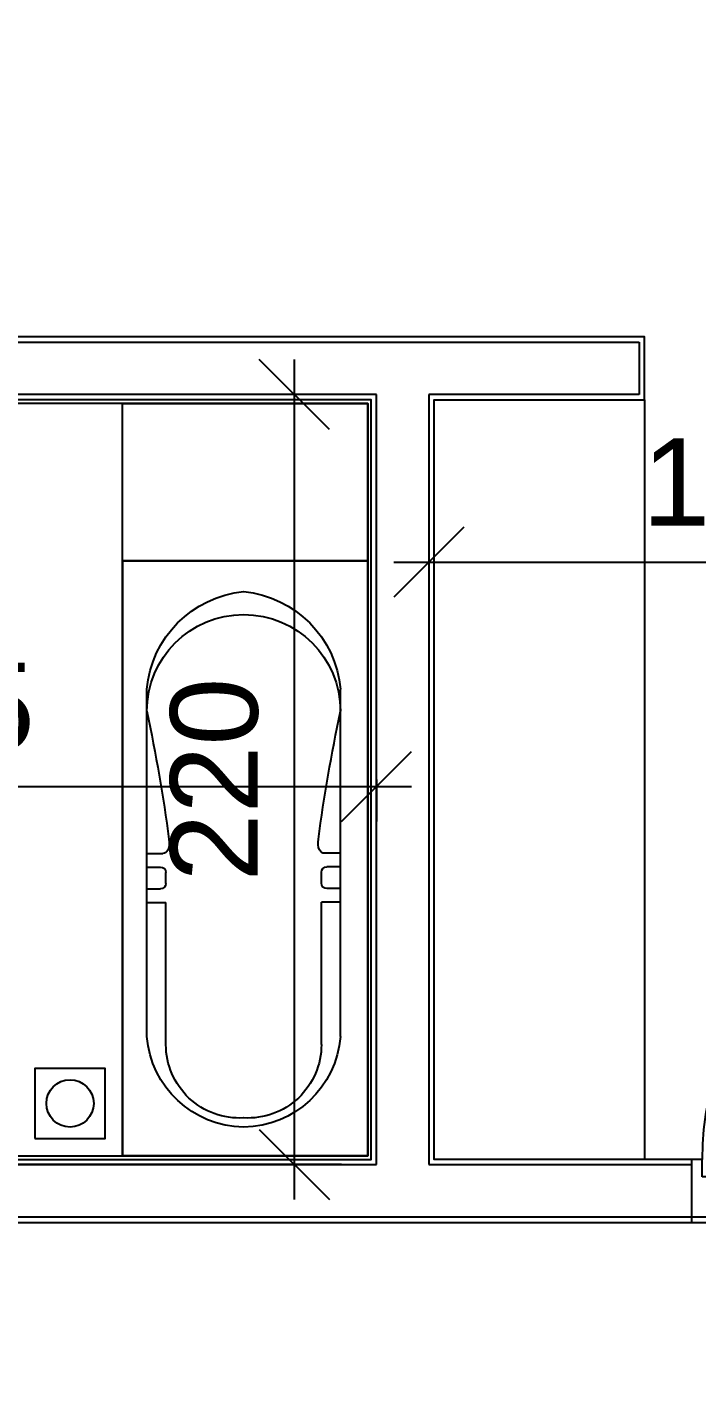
# Model space of a CAD drawing. Extents: x -0.9 to 45.6, y -8.7 to 61.5.
# Drawn here: x 6.881 to 8.793, y 48.927 to 52.8 of the extents above; entities that cross this region are included whole.
import ezdxf

# ---------------------------------------------------------------- set-up
doc = ezdxf.new("R2010")
doc.units = 0
doc.header["$MEASUREMENT"] = 0
doc.header["$PDMODE"] = 35
doc.header["$PDSIZE"] = 0.3
doc.layers.get('0').update_dxf_attribs({"linetype": 'CONTINUOUS'})
doc.layers.get('DEFPOINTS').update_dxf_attribs({"linetype": 'CONTINUOUS'})
for name, color, linetype in [('A-AREAS', 6, 'CONTINUOUS'), ('A-closet', 252, 'CONTINUOUS'), ('a-dim', 3, 'CONTINUOUS'), ('A-DOORS', 1, 'CONTINUOUS'), ('A-FLOR-PFIX', 61, 'CONTINUOUS'), ('A-MECHANICAL', 8, 'CONTINUOUS'), ('A-PLASTER', 8, 'CONTINUOUS'), ('A-PORTE', 1, 'CONTINUOUS'), ('A-SANIT', 95, 'CONTINUOUS'), ('A-SECT-TILE', 12, 'CONTINUOUS'), ('A-WALL', 4, 'CONTINUOUS')]:
    doc.layers.add(name, color=color, linetype=linetype)
doc.styles.add('A100-STEXT', font='arial.ttf', dxfattribs={"height": 0.25})
doc.dimstyles.new('A100-DIM', dxfattribs={"dimtxt": 0.25, "dimasz": 0.2, "dimexe": 0.1, "dimexo": 0.3, "dimgap": 0.1, "dimtad": 1, "dimlfac": 100, "dimrnd": 0.5, "dimdsep": 46, "dimtxsty": 'A100-STEXT', "dimblk1": 'OBLIQUE', "dimblk2": 'OBLIQUE', "dimsah": 1, "dimcen": -0.05, "dimdle": 0.1, "dimclrd": 15, "dimclre": 15, "dimclrt": 256, "dimadec": 0, "dimazin": 0, "dimtfac": 0.28, "dimtix": 1, "dimtmove": 2, "dimatfit": 3, "dimldrblk": 'OBLIQUE', "dimfxl": 1, "dimtolj": 1, "dimarcsym": 0})
doc.dimstyles.new('dim-law', dxfattribs={"dimtxt": 0.25, "dimasz": 0.2, "dimexe": 0.1, "dimexo": 0.3, "dimgap": 0.1, "dimtad": 1, "dimlfac": 100, "dimdsep": 46, "dimtxsty": 'A100-STEXT', "dimblk1": 'OBLIQUE', "dimblk2": 'OBLIQUE', "dimsah": 1, "dimcen": -0.05, "dimdle": 0.1, "dimclrd": 15, "dimclre": 15, "dimclrt": 256, "dimadec": 0, "dimazin": 0, "dimtfac": 0.28, "dimtix": 1, "dimtmove": 2, "dimatfit": 3, "dimldrblk": 'OBLIQUE', "dimfxl": 0.1, "dimtolj": 1, "dimarcsym": 0})

# ---------------------------------------------------------------- blocks, each defined once
blk = doc.blocks.new('_OBLIQUE')
at = {"color": 0, "linetype": 'ByBlock'}
blk.add_line((-0.5, -0.5), (0.5, 0.5), dxfattribs=at)
blk = doc.blocks.new('*D171')
at = {"layer": 'a-dim', "color": 15, "lineweight": -2}
for p, q in [((9.6687, 49.5), (9.6687, 47.8)), ((9.8034, 49.4), (9.7687, 49.4)), ((8.9284, 47.9), (9.7687, 47.9))]:
    blk.add_line(p, q, dxfattribs=at)
at = {"layer": 'DEFPOINTS', "color": 0}
for p in [(9.5034, 49.4), (8.6284, 47.9), (9.6687, 47.9)]:
    blk.add_point(p, dxfattribs=at)
at = {"layer": 'a-dim', "color": 15, "lineweight": -2, "xscale": 0.2, "yscale": 0.2, "zscale": 0.2}
for p, rotation in [((9.6687, 49.4), 90), ((9.6687, 47.9), 270)]:
    blk.add_blockref('_OBLIQUE', p, dxfattribs=dict(at, rotation=rotation))
at = {"layer": 'a-dim', "insert": (9.4411, 48.65), "char_height": 0.25, "attachment_point": 5, "rotation": 90, "style": 'A100-STEXT'}
blk.add_mtext('\\A1;150', dxfattribs=at)
blk = doc.blocks.new('P90E18D')
at = {"layer": 'A-PORTE'}
for p, q in [((0, 0), (0.05, 0)), ((0, -0.18), (0, 0)), ((0.05, 0), (0.05, -0.13)), ((0.9, 0), (0.85, 0)), ((0.85, 0), (0.85, -0.13)), ((0.9, -0.18), (0.9, 0)), ((0.05, -0.13), (0.03, -0.13)), ((0.03, -0.13), (0.03, -0.18)), ((0.85, -0.13), (0.87, -0.13)), ((0.87, -0.13), (0.87, -0.18)), ((0.03, -0.18), (0, -0.18)), ((0.06, -0.18), (0.02, -0.18)), ((0.03, -0.18), (0.03, -1.02)), ((0.06, -1.02), (0.06, -0.18)), ((0.87, -0.18), (0.9, -0.18))]:
    blk.add_line(p, q, dxfattribs=at)
blk.add_arc((0.03, -0.18), 0.84, 270, 360, dxfattribs=at)
blk = doc.blocks.new('bathtub')
at = {"layer": 'A-SANIT'}
for p, q in [((-0.7, 0), (-0.7, 1.7)), ((0, 0), (0, 1.7)), ((-0.6305, 1.3586), (-0.6305, 0.3667)), ((-0.5761, 1.3825), (-0.5761, 0.9759)), ((-0.1322, 1.3819), (-0.1322, 0.9753)), ((-0.0778, 1.3586), (-0.0778, 0.3667)), ((-0.6305, 0.9759), (-0.5761, 0.9759)), ((-0.0778, 0.9753), (-0.1322, 0.9753)), ((-0.6305, 0.937), (-0.5916, 0.937)), ((-0.0778, 0.9364), (-0.1167, 0.9364)), ((-0.5761, 0.9214), (-0.5761, 0.8903)), ((-0.1322, 0.9208), (-0.1322, 0.8897)), ((-0.6305, 0.8747), (-0.5916, 0.8747)), ((-0.0778, 0.8742), (-0.1167, 0.8742)), ((-0.6305, 0.8359), (-0.5851, 0.8359)), ((-0.0778, 0.8353), (-0.1232, 0.8353))]:
    blk.add_line(p, q, dxfattribs=at)
blk.add_lwpolyline([(0, 1.7), (-0.7, 1.7), (-0.7, 0), (0, 0)], close=True, dxfattribs=at)
for centre, radius, start, end in [((-0.3498, 1.3363), 0.2816, 90.8902, 175.4646), ((-0.3661, 1.3819), 0.21, 86.743, 180), ((-0.3573, 1.3377), 0.2803, 4.283, 89.3622), ((-0.3422, 1.3819), 0.21, 0, 93.257), ((-0.5916, 0.9214), 0.0156, 0, 90), ((-0.1167, 0.9208), 0.0156, 90, 180), ((-0.5916, 0.8903), 0.0156, 270, 0), ((-0.1167, 0.8897), 0.0156, 180, 270), ((-0.5851, 0.8203), 0.0156, 23.3684, 90), ((-0.6191, 0.8056), 0.0526, 349.51, 23.3684), ((-0.0892, 0.805), 0.0526, 156.6316, 190.49), ((-0.1232, 0.8197), 0.0156, 90, 156.6316), ((-5.5617, 1.4689), 5.0395, 348.0986, 352.3207), ((4.8534, 1.4689), 5.0395, 187.6793, 191.9014), ((-0.3542, 0.4296), 0.2764, 180, 0), ((-0.3245, 0.3937), 0.3073, 185.0523, 264.4541), ((-0.3838, 0.3937), 0.3073, 275.5459, 354.9477)]:
    blk.add_arc(centre, radius, start, end, dxfattribs=at)
blk = doc.blocks.new('A$C3B044ACB')
blk.add_lwpolyline([(-0.1, -0.1), (0.1, -0.1), (0.1, 0.1), (-0.1, 0.1)], close=True)
blk.add_circle((0, 0), 0.0676)
blk = doc.blocks.new('*D209')
at = {"layer": 'a-dim', "color": 15, "lineweight": -2}
for p, q in [((8.0284, 51.45), (8.0284, 51.1709)), ((9.8284, 51.45), (9.8284, 51.1709)), ((7.9284, 51.2709), (9.9284, 51.2709))]:
    blk.add_line(p, q, dxfattribs=at)
at = {"layer": 'DEFPOINTS', "color": 0}
for p in [(8.0284, 51.75), (9.8284, 51.75), (9.8284, 51.2709)]:
    blk.add_point(p, dxfattribs=at)
at = {"layer": 'a-dim', "color": 15, "lineweight": -2, "xscale": 0.2, "yscale": 0.2, "zscale": 0.2, "rotation": 180}
blk.add_blockref('_OBLIQUE', (8.0284, 51.2709), dxfattribs=at)
at = {"layer": 'a-dim', "color": 15, "lineweight": -2, "xscale": 0.2, "yscale": 0.2, "zscale": 0.2}
blk.add_blockref('_OBLIQUE', (9.8284, 51.2709), dxfattribs=at)
at = {"layer": 'a-dim', "insert": (8.9284, 51.4985), "char_height": 0.25, "attachment_point": 5, "style": 'A100-STEXT'}
blk.add_mtext('\\A1;180', dxfattribs=at)
blk = doc.blocks.new('*D225')
at = {"layer": 'a-dim', "color": 15, "lineweight": -2}
for p, q in [((4.9534, 50.63), (7.9784, 50.63)), ((5.0534, 50.65), (5.0534, 50.53)), ((7.8784, 50.65), (7.8784, 50.53))]:
    blk.add_line(p, q, dxfattribs=at)
at = {"layer": 'DEFPOINTS', "color": 0}
for p in [(5.0534, 50.95), (7.8784, 50.95), (7.8784, 50.63)]:
    blk.add_point(p, dxfattribs=at)
at = {"layer": 'a-dim', "color": 15, "lineweight": -2, "xscale": 0.2, "yscale": 0.2, "zscale": 0.2, "rotation": 180}
blk.add_blockref('_OBLIQUE', (5.0534, 50.63), dxfattribs=at)
at = {"layer": 'a-dim', "color": 15, "lineweight": -2, "xscale": 0.2, "yscale": 0.2, "zscale": 0.2}
blk.add_blockref('_OBLIQUE', (7.8784, 50.63), dxfattribs=at)
at = {"layer": 'a-dim', "insert": (6.4659, 50.8577), "char_height": 0.25, "attachment_point": 5, "style": 'A100-STEXT'}
blk.add_mtext('\\A1;282.5', dxfattribs=at)
blk = doc.blocks.new('*D226')
at = {"layer": 'a-dim', "color": 15, "lineweight": -2}
for p, q in [((7.6439, 51.85), (7.6439, 49.45)), ((7.5784, 51.75), (7.5439, 51.75)), ((7.5784, 49.55), (7.5439, 49.55))]:
    blk.add_line(p, q, dxfattribs=at)
at = {"layer": 'DEFPOINTS', "color": 0}
for p in [(7.8784, 51.75), (7.6439, 49.55), (7.8784, 49.55)]:
    blk.add_point(p, dxfattribs=at)
at = {"layer": 'a-dim', "color": 15, "lineweight": -2, "xscale": 0.2, "yscale": 0.2, "zscale": 0.2}
for p, rotation in [((7.6439, 51.75), 90), ((7.6439, 49.55), 270)]:
    blk.add_blockref('_OBLIQUE', p, dxfattribs=dict(at, rotation=rotation))
at = {"layer": 'a-dim', "insert": (7.4162, 50.65), "char_height": 0.25, "attachment_point": 5, "rotation": 90, "style": 'A100-STEXT'}
blk.add_mtext('\\A1;220', dxfattribs=at)

msp = doc.modelspace()

# ---------------------------------------------------------------- linework, layer by layer
at = {"layer": 'A-AREAS'}
msp.add_lwpolyline([(4.82837, 52.9), (9.99337, 52.9), (9.99337, 49.4), (4.82837, 49.4)], close=True, dxfattribs=at)
at = {"layer": 'A-closet'}
msp.add_line((8.64337, 51.735), (8.64337, 49.565), dxfattribs=at)
at = {"layer": 'A-FLOR-PFIX'}
msp.add_lwpolyline([(7.15337, 51.275), (7.15337, 51.725), (7.85337, 51.725), (7.85337, 51.275)], close=True, dxfattribs=at)
at = {"layer": 'A-PLASTER'}
for points in [[(8.77837, 49.565), (8.04337, 49.565), (8.04337, 51.735), (8.64337, 51.735), (8.64337, 51.915), (5.04337, 51.915), (5.04337, 55.3)], [(4.72837, 49.385), (14.21337, 49.385), (14.21337, 49.385)]]:
    msp.add_lwpolyline(points, dxfattribs=at)
at = {"layer": 'A-SECT-TILE'}
for points in [[(5.04337, 50.55), (5.04337, 50.265), (5.49337, 50.265), (5.49337, 49.565), (7.86337, 49.565), (7.86337, 51.735), (5.04337, 51.735), (5.04337, 51.35)], [(5.05337, 50.55), (5.05337, 50.275), (5.50337, 50.275), (5.50337, 49.575), (7.85337, 49.575), (7.85337, 51.725), (5.05337, 51.725), (5.05337, 51.35)]]:
    msp.add_lwpolyline(points, dxfattribs=at)
at = {"layer": 'A-WALL'}
for p, q in [((5.02837, 51.9), (8.62837, 51.9)), ((8.62837, 51.9), (8.62837, 51.75)), ((7.87837, 51.75), (5.02837, 51.75)), ((7.87837, 49.55), (7.87837, 51.75)), ((8.62837, 51.75), (8.02837, 51.75)), ((8.02837, 51.75), (8.02837, 49.55)), ((7.77837, 49.55), (5.47837, 49.55)), ((5.47837, 49.55), (7.87837, 49.55)), ((8.02837, 49.55), (8.77837, 49.55)), ((8.77837, 49.55), (8.77837, 49.4)), ((8.77837, 49.4), (4.72837, 49.4))]:
    msp.add_line(p, q, dxfattribs=at)

# ---------------------------------------------------------------- block references
at = {"layer": 'A-DOORS', "rotation": 180.0000000042454}
msp.add_blockref('P90E18D', (9.67837, 49.385), dxfattribs=at)
at = {"layer": 'A-FLOR-PFIX', "xscale": -1, "rotation": 180}
msp.add_blockref('bathtub', (7.85337, 51.275), dxfattribs=at)
at = {"layer": 'A-MECHANICAL'}
msp.add_blockref('A$C3B044ACB', (7.00337, 49.725), dxfattribs=at)

# ---------------------------------------------------------------- dimensions: what is measured, and where the dimension line sits
at = {"layer": 'a-dim'}
for p1, p2, distance, dimstyle, picture, middle in [((7.87837, 51.75), (7.87837, 49.55), -0.2345, 'dim-law', '*D226', (7.41622, 50.65)), ((8.02837, 51.75), (9.82837, 51.75), -0.47912, 'A100-DIM', '*D209', (8.92837, 51.49852)), ((5.05337, 50.95), (7.87837, 50.95), -0.31997, 'dim-law', '*D225', (6.46587, 50.85767))]:
    dim = msp.add_aligned_dim(p1=p1, p2=p2, distance=distance, dimstyle=dimstyle, dxfattribs=at)
    dim.commit()
    dim.dimension.update_dxf_attribs({"geometry": picture, "text_midpoint": middle})
dim = msp.add_linear_dim(base=(9.66873, 47.9), p1=(9.50337, 49.4), p2=(8.62837, 47.9), angle=90, dimstyle='A100-DIM', dxfattribs=at)
dim.commit()
dim.dimension.update_dxf_attribs({"geometry": '*D171', "text_midpoint": (9.44108, 48.65)})

doc.saveas('drawing.dxf')
